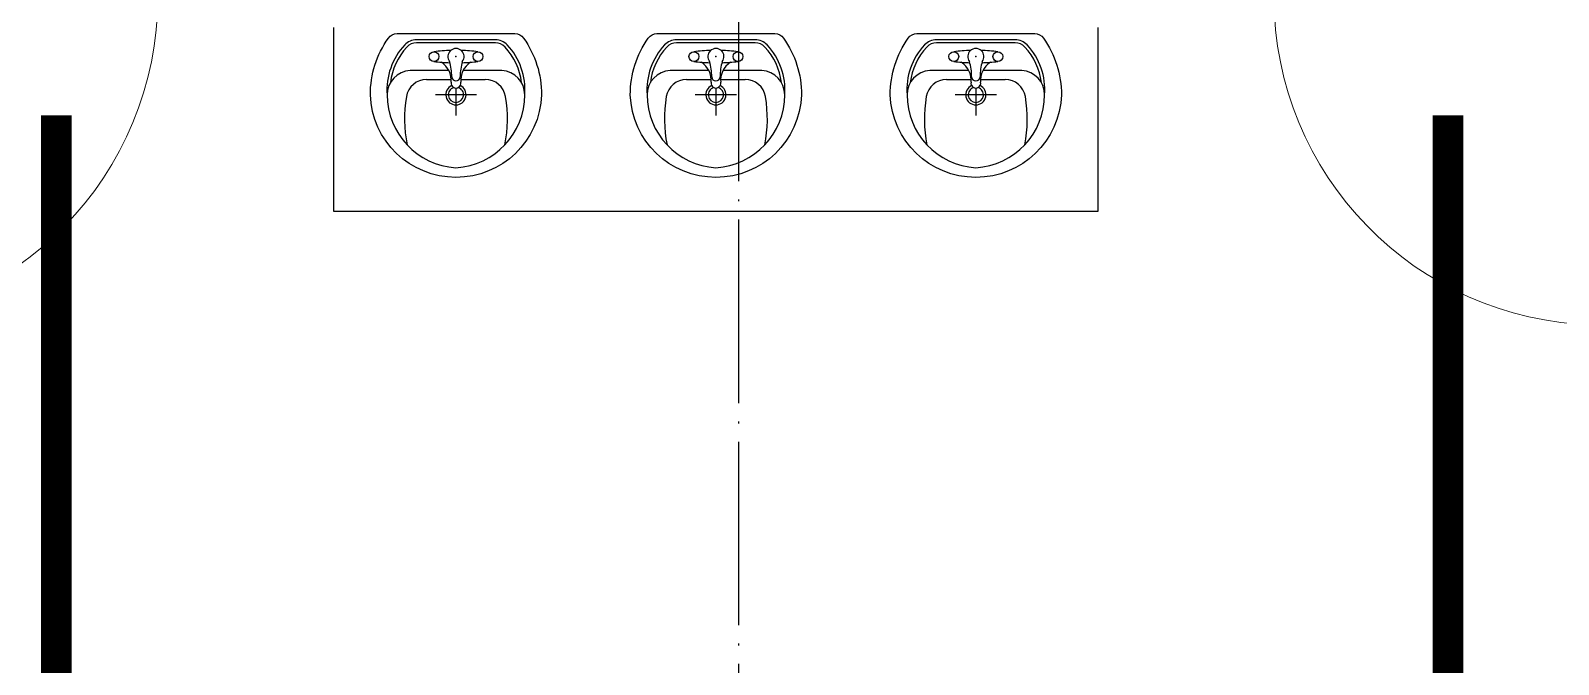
# Model space of a CAD drawing. Header units: millimetres. Extents: x 387826 to 388039216, y 3325062 to 3325368396.
# Drawn here: x 387759400 to 387764396, y 3324902142 to 3324904214 of the extents above; entities that cross this region are included whole.
import ezdxf

# ---------------------------------------------------------------- set-up
doc = ezdxf.new("R2010")
doc.units = ezdxf.units.MM
doc.header["$LTSCALE"] = 1000
doc.header["$MEASUREMENT"] = 0
for name, pattern in [('000-Earth-MSCQ（不打印）$0$DASH', [0.35, 0.25, -0.1]), ('000-Earth-MSCQ（不打印）$0$DOTE', [2.4200000000000004, 2, -0.2, 0.02, -0.2]), ('DOTE', [2.4200000000000004, 2, -0.2, 0.02, -0.2])]:
    doc.linetypes.add(name, pattern=pattern)
for name, color, linetype in [('0 Plan-Building', 8, 'Continuous'), ('0 Plan-Building 轴线', 8, 'Continuous'), ('0 Plan-Green Hatch', 76, 'Continuous'), ('0 Plan-Hatch 1', 8, 'Continuous'), ('0-SITE', 7, 'Continuous'), ('000-Earth-MSCQ（不打印）$0$0 Plan-Building', 8, 'Continuous'), ('000-Earth-MSCQ（不打印）$0$0 Plan-Building Information', 8, 'Continuous'), ('000-Earth-MSCQ（不打印）$0$0 Plan-Building 轴线', 8, 'Continuous')]:
    doc.layers.add(name, color=color, linetype=linetype)
pattern_1 = [(90, (387910883.5935059, 3325096422.695915), (-798.2363799999999, 798.23638), [211.664528, -1384.80812]), (45, (387910883.5935059, 3325096422.695915), (-798.2369240652082, 798.2369240652083), [211.664528, -917.2129199999998]), (135, (387910883.5935059, 3325096422.695915), (-798.2369240652083, -798.2369240652082), [211.664528, -917.2129199999998])]

# ---------------------------------------------------------------- blocks, each defined once
blk = doc.blocks.new('A$C4CC85829')
at = {"layer": '0 Plan-Building'}
for p, q in [((3153.74462677358, -6789.999999997208), (2896.255373226304, -6789.999999997208)), ((4003.744626773871, -6789.999999997208), (3746.255373226595, -6789.999999997208)), ((4853.74462677358, -6789.999999997208), (4596.255373226304, -6789.999999997208)), ((3153.74462677358, -6799.999999997208), (2896.255373226304, -6799.999999997208)), ((4003.744626773871, -6799.999999997208), (3746.255373226595, -6799.999999997208)), ((4853.74462677358, -6799.999999997208), (4596.255373226304, -6799.999999997208)), ((3001.542066835769, -6889.999999997208), (2874.999999999942, -6889.999999997208)), ((3174.999999999942, -6889.999999997208), (3048.457933164114, -6889.999999997208)), ((3851.54206683606, -6889.999999997208), (3725.000000000233, -6889.999999997208)), ((4025.000000000233, -6889.999999997208), (3898.457933164405, -6889.999999997208)), ((4701.542066835769, -6889.999999997208), (4574.999999999942, -6889.999999997208)), ((4874.999999999942, -6889.999999997208), (4748.457933164114, -6889.999999997208)), ((2929.086267232546, -6919.999999997208), (3009.502588051779, -6919.999999997208)), ((3040.497411948105, -6919.999999997208), (3120.913732767338, -6919.999999997208)), ((3779.086267232837, -6919.999999997208), (3859.50258805207, -6919.999999997208)), ((3890.497411948396, -6919.999999997208), (3970.913732767629, -6919.999999997208)), ((4629.086267232546, -6919.999999997208), (4709.502588051779, -6919.999999997208)), ((4740.497411948105, -6919.999999997208), (4820.913732767338, -6919.999999997208)), ((3092.438004415308, -6969.999999997208), (2957.561995584576, -6969.999999997208)), ((3024.999999999942, -6947.986492576814), (3024.999999999942, -7037.438004412566)), ((3942.438004415599, -6969.999999997208), (3807.561995584867, -6969.999999997208)), ((3875.000000000233, -6947.986492576814), (3875.000000000233, -7037.438004412566)), ((4792.438004415308, -6969.999999997208), (4657.561995584576, -6969.999999997208)), ((4724.999999999942, -6947.986492576814), (4724.999999999942, -7037.438004412566))]:
    blk.add_line(p, q, dxfattribs=at)
blk.add_lwpolyline([(2624.999999999942, -6749.999999997206), (2624.999999999942, -7349.999999997206), (5124.999999999942, -7349.999999997206), (5124.999999999942, -6749.999999997206)], dxfattribs=at)
for points in [[(2803.993304251635, -6784.636085160786, -0.2432743610756852), (2832.294450003537, -6769.999999997208), (3217.705549996346, -6769.999999997204, -0.2432743610761713), (3246.006695748278, -6784.636085160839, -0.1552909175835535), (3304.999999999942, -6969.999999991276, -0.4036037288042088), (3024.999999999942, -7239.999999997204, -0.4036037287983429), (2744.999999999942, -6969.999999997208, -0.1552909175887682), (2803.993304251955, -6784.636085160348)], [(3653.993304251926, -6784.636085160786, -0.2432743610756852), (3682.294450003828, -6769.999999997208), (4067.705549996637, -6769.999999997204, -0.2432743610761713), (4096.006695748569, -6784.636085160839, -0.1552909175835535), (4155.000000000233, -6969.999999991276, -0.4036037288042088), (3875.000000000233, -7239.999999997204, -0.4036037287983429), (3595.000000000233, -6969.999999997208, -0.1552909175887682), (3653.993304252246, -6784.636085160348)], [(4503.993304251635, -6784.636085160786, -0.2432743610756852), (4532.294450003537, -6769.999999997208), (4917.705549996346, -6769.999999997204, -0.2432743610761713), (4946.006695748278, -6784.636085160839, -0.1552909175835535), (5004.999999999942, -6969.999999991276, -0.4036037288042088), (4724.999999999942, -7239.999999997204, -0.4036037287983429), (4444.999999999942, -6969.999999997208, -0.1552909175887682), (4503.993304251955, -6784.636085160348)]]:
    blk.add_lwpolyline(points, format="xyb", dxfattribs=at)
for centre in [(2952.994390538224, -6844.999999997208), (3097.005609461659, -6844.999999997208), (3802.994390538515, -6844.999999997208), (3947.00560946195, -6844.999999997208), (4652.994390538224, -6844.999999997208), (4797.005609461659, -6844.999999997208)]:
    blk.add_circle(centre, 15.98907286944177, dxfattribs=at)
at = {"layer": '0 Plan-Building', "lineweight": 13, "extrusion": (0, 0, -1)}
blk.add_arc((-977.4999999997963, -6649.999999999884), 1072.5, 180, 268.5307164178342, dxfattribs=at)
at = {"layer": '0 Plan-Building', "lineweight": 13}
blk.add_arc((6772.499999999738, -6649.999999999884), 1072.5, 180, 268.5307164178342, dxfattribs=at)
at = {"layer": '0 Plan-Building'}
for centre, radius, start, end in [((2896.255373226304, -6843.39581595309), 53.39581595588243, 90, 136.9197104307471), ((3153.74462677358, -6843.39581595309), 53.39581595588345, 43.08028956925289, 90), ((3746.255373226595, -6843.39581595309), 53.39581595588243, 90, 136.9197104307471), ((4003.744626773871, -6843.39581595309), 53.39581595588345, 43.08028956925289, 90), ((4596.255373226304, -6843.39581595309), 53.39581595588243, 90, 136.9197104307471), ((4853.74462677358, -6843.39581595309), 53.39581595588345, 43.08028956925289, 90), ((3014.073927252204, -6953.572469685658), 214.7033071038983, 136.9197104307471, 184.3881435756589), ((3014.073927252233, -6953.572469685658), 204.7033071039025, 136.9197104307471, 173.3629129230927), ((2896.255373226304, -6843.395815953083), 43.39581595587515, 90, 136.9197104307471), ((3024.999999999942, -7421.483485294915), 596.8320869181546, 91.64586797264826, 96.92940640251692), ((3024.999999999942, -6844.999999997208), 26.41889610615003, 321.8833318180584, 218.1166681819417), ((3024.999999999942, -7421.483485294915), 596.8320869181546, 83.0705935974831, 88.35413202735174), ((3153.74462677358, -6843.39581595309), 43.39581595588764, 43.08028956925289, 90), ((3035.92607274765, -6953.572469685658), 204.7033071039011, 6.637087076907287, 43.08028956925289), ((3035.92607274765, -6953.572469685658), 214.7033071038964, 355.6118564243411, 43.08028956925289), ((3864.073927252495, -6953.572469685658), 214.7033071038983, 136.9197104307471, 184.3881435756589), ((3864.073927252524, -6953.572469685658), 204.7033071039025, 136.9197104307471, 173.3629129230927), ((3746.255373226595, -6843.395815953083), 43.39581595587515, 90, 136.9197104307471), ((3875.000000000233, -7421.483485294915), 596.8320869181546, 91.64586797264826, 96.92940640251692), ((3875.000000000233, -6844.999999997208), 26.41889610615003, 321.8833318180584, 218.1166681819417), ((3875.000000000233, -7421.483485294915), 596.8320869181546, 83.0705935974831, 88.35413202735174), ((4003.744626773871, -6843.39581595309), 43.39581595588764, 43.08028956925289, 90), ((3885.926072747941, -6953.572469685658), 204.7033071039011, 6.637087076907287, 43.08028956925289), ((3885.926072747941, -6953.572469685658), 214.7033071038964, 355.6118564243411, 43.08028956925289), ((4714.073927252204, -6953.572469685658), 214.7033071038983, 136.9197104307471, 184.3881435756589), ((4714.073927252233, -6953.572469685658), 204.7033071039025, 136.9197104307471, 173.3629129230927), ((4596.255373226304, -6843.395815953083), 43.39581595587515, 90, 136.9197104307471), ((4724.999999999942, -7421.483485294915), 596.8320869181546, 91.64586797264826, 96.92940640251692), ((4724.999999999942, -6844.999999997208), 26.41889610615003, 321.8833318180584, 218.1166681819417), ((4724.999999999942, -7421.483485294915), 596.8320869181546, 83.0705935974831, 88.35413202735174), ((4853.74462677358, -6843.39581595309), 43.39581595588764, 43.08028956925289, 90), ((4735.92607274765, -6953.572469685658), 204.7033071039011, 6.637087076907287, 43.08028956925289), ((4735.92607274765, -6953.572469685658), 214.7033071038964, 355.6118564243411, 43.08028956925289), ((2880.166666666599, -6969.999999997208), 80.16666666666652, 93.69522053277083, 180), ((3024.999999999942, -6268.5165146995), 596.8320869181559, 263.0705935974831, 268.1041559353101), ((2938.764079630404, -6922.714348265954), 70.79056618086024, 354.7373906984859, 56.83674148762995), ((2833.957904953859, -6910.9987098523), 177.3601627529497, 0, 16.27043824673077), ((3216.042095046025, -6910.998709852271), 177.3601627529422, 163.7295617534693, 180), ((3111.23592036948, -6922.714348265947), 70.79056618085994, 123.163258512427, 185.2626093015141), ((3024.999999999942, -6268.5165146995), 596.8320869181559, 271.8958440646899, 276.9294064025169), ((3169.833333333285, -6969.999999997208), 80.16666666666424, 0, 86.30477946722915), ((3730.16666666689, -6969.999999997208), 80.16666666666652, 93.69522053277083, 180), ((3875.000000000233, -6268.5165146995), 596.8320869181559, 263.0705935974831, 268.1041559353101), ((3788.764079630695, -6922.714348265954), 70.79056618086024, 354.7373906984859, 56.83674148762995), ((3683.95790495415, -6910.9987098523), 177.3601627529497, 0, 16.27043824673077), ((4066.042095046316, -6910.998709852271), 177.3601627529422, 163.7295617534693, 180), ((3961.235920369771, -6922.714348265947), 70.79056618085994, 123.163258512427, 185.2626093015141), ((3875.000000000233, -6268.5165146995), 596.8320869181559, 271.8958440646899, 276.9294064025169), ((4019.833333333576, -6969.999999997208), 80.16666666666424, 0, 86.30477946722915), ((4580.166666666599, -6969.999999997208), 80.16666666666652, 93.69522053277083, 180), ((4724.999999999942, -6268.5165146995), 596.8320869181559, 263.0705935974831, 268.1041559353101), ((4638.764079630404, -6922.714348265954), 70.79056618086024, 354.7373906984859, 56.83674148762995), ((4533.957904953859, -6910.9987098523), 177.3601627529497, 0, 16.27043824673077), ((4916.042095046025, -6910.998709852271), 177.3601627529422, 163.7295617534693, 180), ((4811.23592036948, -6922.714348265947), 70.79056618085994, 123.163258512427, 185.2626093015141), ((4724.999999999942, -6268.5165146995), 596.8320869181559, 271.8958440646899, 276.9294064025169), ((4869.833333333285, -6969.999999997208), 80.16666666666424, 0, 86.30477946722915), ((2929.086267232546, -6987.183730945819), 67.1837309486041, 90, 170.4661374687519), ((3024.999999999942, -6969.999999997208), 33, 114.7626600445797, 65.23733995542032), ((3024.999999999942, -6931.997419707373), 15.98907286943992, 169.9503894583821, 10.04961054161788), ((3024.999999999942, -6910.998709852292), 13.68193229314056, 180, 0), ((3120.913732767338, -6987.183730945819), 67.1837309486109, 9.533862531248085, 90), ((3779.086267232837, -6987.183730945819), 67.1837309486041, 90, 170.4661374687519), ((3875.000000000233, -6969.999999997208), 33, 114.7626600445797, 65.23733995542032), ((3875.000000000233, -6931.997419707373), 15.98907286943992, 169.9503894583821, 10.04961054161788), ((3875.000000000233, -6910.998709852292), 13.68193229314056, 180, 0), ((3970.913732767629, -6987.183730945819), 67.1837309486109, 9.533862531248085, 90), ((4629.086267232546, -6987.183730945819), 67.1837309486041, 90, 170.4661374687519), ((4724.999999999942, -6969.999999997208), 33, 114.7626600445797, 65.23733995542032), ((4724.999999999942, -6931.997419707373), 15.98907286943992, 169.9503894583821, 10.04961054161788), ((4724.999999999942, -6910.998709852292), 13.68193229314056, 180, 0), ((4820.913732767338, -6987.183730945819), 67.1837309486109, 9.533862531248085, 90), ((3038.812434476247, -6969.999999997208), 238.8124344762982, 180, 266.6842760896645), ((3295.330194170674, -7048.694483575769), 438.5571100540121, 170.4661374687519, 191.2043136164637), ((3024.999999999942, -6969.999999997208), 25, 107.3630644043814, 72.6369355956186), ((3011.187565523636, -6969.999999997208), 238.8124344762998, 273.3157239103355, 0), ((2754.66980582921, -7048.694483575769), 438.5571100540126, 348.7956863835363, 9.533862531248085), ((3888.812434476538, -6969.999999997208), 238.8124344762982, 180, 266.6842760896645), ((4145.330194170965, -7048.694483575769), 438.5571100540121, 170.4661374687519, 191.2043136164637), ((3875.000000000233, -6969.999999997208), 25, 107.3630644043814, 72.6369355956186), ((3861.187565523927, -6969.999999997208), 238.8124344762998, 273.3157239103355, 0), ((3604.669805829501, -7048.694483575769), 438.5571100540126, 348.7956863835363, 9.533862531248085), ((4738.812434476247, -6969.999999997208), 238.8124344762982, 180, 266.6842760896645), ((4995.330194170674, -7048.694483575769), 438.5571100540121, 170.4661374687519, 191.2043136164637), ((4724.999999999942, -6969.999999997208), 25, 107.3630644043814, 72.6369355956186), ((4711.187565523636, -6969.999999997208), 238.8124344762998, 273.3157239103355, 0), ((4454.66980582921, -7048.694483575769), 438.5571100540126, 348.7956863835363, 9.533862531248085)]:
    blk.add_arc(centre, radius, start, end, dxfattribs=at)
for p in [(3024.999999999942, -6844.999999997208), (3875.000000000233, -6844.999999997208), (4724.999999999942, -6844.999999997208), (3024.999999999942, -6969.999999997208), (3875.000000000233, -6969.999999997208), (4724.999999999942, -6969.999999997208)]:
    blk.add_point(p, dxfattribs=at)
at = {"layer": '0 Plan-Building 轴线', "linetype": 'DOTE', "ltscale": 0.3}
blk.add_line((3949.999999999942, -14511.96487577906), (3949.999999999942, 1042.741870977974), dxfattribs=at)
blk = doc.blocks.new('000-Earth-MSCQ（不打印）$0$A$C4CC85829')
at = {"layer": '000-Earth-MSCQ（不打印）$0$0 Plan-Building'}
for p, q in [((3153.74462677358, -6789.999999997208), (2896.255373226304, -6789.999999997208)), ((4003.744626773871, -6789.999999997208), (3746.255373226595, -6789.999999997208)), ((4853.74462677358, -6789.999999997208), (4596.255373226304, -6789.999999997208)), ((3153.74462677358, -6799.999999997208), (2896.255373226304, -6799.999999997208)), ((4003.744626773871, -6799.999999997208), (3746.255373226595, -6799.999999997208)), ((4853.74462677358, -6799.999999997208), (4596.255373226304, -6799.999999997208)), ((3001.542066835769, -6889.999999997208), (2874.999999999942, -6889.999999997208)), ((3174.999999999942, -6889.999999997208), (3048.457933164114, -6889.999999997208)), ((3851.54206683606, -6889.999999997208), (3725.000000000233, -6889.999999997208)), ((4025.000000000233, -6889.999999997208), (3898.457933164405, -6889.999999997208)), ((4701.542066835769, -6889.999999997208), (4574.999999999942, -6889.999999997208)), ((4874.999999999942, -6889.999999997208), (4748.457933164114, -6889.999999997208)), ((2929.086267232546, -6919.999999997208), (3009.502588051779, -6919.999999997208)), ((3040.497411948105, -6919.999999997208), (3120.913732767338, -6919.999999997208)), ((3779.086267232837, -6919.999999997208), (3859.50258805207, -6919.999999997208)), ((3890.497411948396, -6919.999999997208), (3970.913732767629, -6919.999999997208)), ((4629.086267232546, -6919.999999997208), (4709.502588051779, -6919.999999997208)), ((4740.497411948105, -6919.999999997208), (4820.913732767338, -6919.999999997208)), ((3092.438004415308, -6969.999999997208), (2957.561995584576, -6969.999999997208)), ((3024.999999999942, -6947.986492576814), (3024.999999999942, -7037.438004412566)), ((3942.438004415599, -6969.999999997208), (3807.561995584867, -6969.999999997208)), ((3875.000000000233, -6947.986492576814), (3875.000000000233, -7037.438004412566)), ((4792.438004415308, -6969.999999997208), (4657.561995584576, -6969.999999997208)), ((4724.999999999942, -6947.986492576814), (4724.999999999942, -7037.438004412566))]:
    blk.add_line(p, q, dxfattribs=at)
blk.add_lwpolyline([(2624.999999999942, -6749.999999997206), (2624.999999999942, -7349.999999997206), (5124.999999999942, -7349.999999997206), (5124.999999999942, -6749.999999997206)], dxfattribs=at)
for points in [[(2803.993304251635, -6784.636085160786, -0.2432743610756852), (2832.294450003537, -6769.999999997208), (3217.705549996346, -6769.999999997204, -0.2432743610761713), (3246.006695748278, -6784.636085160839, -0.1552909175835535), (3304.999999999942, -6969.999999991276, -0.4036037288042088), (3024.999999999942, -7239.999999997204, -0.4036037287983429), (2744.999999999942, -6969.999999997208, -0.1552909175887682), (2803.993304251955, -6784.636085160348)], [(3653.993304251926, -6784.636085160786, -0.2432743610756852), (3682.294450003828, -6769.999999997208), (4067.705549996637, -6769.999999997204, -0.2432743610761713), (4096.006695748569, -6784.636085160839, -0.1552909175835535), (4155.000000000233, -6969.999999991276, -0.4036037288042088), (3875.000000000233, -7239.999999997204, -0.4036037287983429), (3595.000000000233, -6969.999999997208, -0.1552909175887682), (3653.993304252246, -6784.636085160348)], [(4503.993304251635, -6784.636085160786, -0.2432743610756852), (4532.294450003537, -6769.999999997208), (4917.705549996346, -6769.999999997204, -0.2432743610761713), (4946.006695748278, -6784.636085160839, -0.1552909175835535), (5004.999999999942, -6969.999999991276, -0.4036037288042088), (4724.999999999942, -7239.999999997204, -0.4036037287983429), (4444.999999999942, -6969.999999997208, -0.1552909175887682), (4503.993304251955, -6784.636085160348)]]:
    blk.add_lwpolyline(points, format="xyb", dxfattribs=at)
for centre in [(2952.994390538224, -6844.999999997208), (3097.005609461659, -6844.999999997208), (3802.994390538515, -6844.999999997208), (3947.00560946195, -6844.999999997208), (4652.994390538224, -6844.999999997208), (4797.005609461659, -6844.999999997208)]:
    blk.add_circle(centre, 15.98907286944177, dxfattribs=at)
at = {"layer": '000-Earth-MSCQ（不打印）$0$0 Plan-Building', "lineweight": 13, "extrusion": (0, 0, -1)}
blk.add_arc((-977.4999999997963, -6649.999999999884), 1072.5, 180, 268.5307164178342, dxfattribs=at)
at = {"layer": '000-Earth-MSCQ（不打印）$0$0 Plan-Building', "lineweight": 13}
blk.add_arc((6772.499999999738, -6649.999999999884), 1072.5, 180, 268.5307164178342, dxfattribs=at)
at = {"layer": '000-Earth-MSCQ（不打印）$0$0 Plan-Building'}
for centre, radius, start, end in [((2896.255373226304, -6843.39581595309), 53.39581595588243, 90, 136.9197104307471), ((3153.74462677358, -6843.39581595309), 53.39581595588345, 43.08028956925289, 90), ((3746.255373226595, -6843.39581595309), 53.39581595588243, 90, 136.9197104307471), ((4003.744626773871, -6843.39581595309), 53.39581595588345, 43.08028956925289, 90), ((4596.255373226304, -6843.39581595309), 53.39581595588243, 90, 136.9197104307471), ((4853.74462677358, -6843.39581595309), 53.39581595588345, 43.08028956925289, 90), ((3014.073927252204, -6953.572469685658), 214.7033071038983, 136.9197104307471, 184.3881435756589), ((3014.073927252233, -6953.572469685658), 204.7033071039025, 136.9197104307471, 173.3629129230927), ((2896.255373226304, -6843.395815953083), 43.39581595587515, 90, 136.9197104307471), ((3024.999999999942, -7421.483485294915), 596.8320869181546, 91.64586797264826, 96.92940640251692), ((3024.999999999942, -6844.999999997208), 26.41889610615003, 321.8833318180584, 218.1166681819417), ((3024.999999999942, -7421.483485294915), 596.8320869181546, 83.0705935974831, 88.35413202735174), ((3153.74462677358, -6843.39581595309), 43.39581595588764, 43.08028956925289, 90), ((3035.92607274765, -6953.572469685658), 204.7033071039011, 6.637087076907287, 43.08028956925289), ((3035.92607274765, -6953.572469685658), 214.7033071038964, 355.6118564243411, 43.08028956925289), ((3864.073927252495, -6953.572469685658), 214.7033071038983, 136.9197104307471, 184.3881435756589), ((3864.073927252524, -6953.572469685658), 204.7033071039025, 136.9197104307471, 173.3629129230927), ((3746.255373226595, -6843.395815953083), 43.39581595587515, 90, 136.9197104307471), ((3875.000000000233, -7421.483485294915), 596.8320869181546, 91.64586797264826, 96.92940640251692), ((3875.000000000233, -6844.999999997208), 26.41889610615003, 321.8833318180584, 218.1166681819417), ((3875.000000000233, -7421.483485294915), 596.8320869181546, 83.0705935974831, 88.35413202735174), ((4003.744626773871, -6843.39581595309), 43.39581595588764, 43.08028956925289, 90), ((3885.926072747941, -6953.572469685658), 204.7033071039011, 6.637087076907287, 43.08028956925289), ((3885.926072747941, -6953.572469685658), 214.7033071038964, 355.6118564243411, 43.08028956925289), ((4714.073927252204, -6953.572469685658), 214.7033071038983, 136.9197104307471, 184.3881435756589), ((4714.073927252233, -6953.572469685658), 204.7033071039025, 136.9197104307471, 173.3629129230927), ((4596.255373226304, -6843.395815953083), 43.39581595587515, 90, 136.9197104307471), ((4724.999999999942, -7421.483485294915), 596.8320869181546, 91.64586797264826, 96.92940640251692), ((4724.999999999942, -6844.999999997208), 26.41889610615003, 321.8833318180584, 218.1166681819417), ((4724.999999999942, -7421.483485294915), 596.8320869181546, 83.0705935974831, 88.35413202735174), ((4853.74462677358, -6843.39581595309), 43.39581595588764, 43.08028956925289, 90), ((4735.92607274765, -6953.572469685658), 204.7033071039011, 6.637087076907287, 43.08028956925289), ((4735.92607274765, -6953.572469685658), 214.7033071038964, 355.6118564243411, 43.08028956925289), ((2880.166666666599, -6969.999999997208), 80.16666666666652, 93.69522053277083, 180), ((3024.999999999942, -6268.5165146995), 596.8320869181559, 263.0705935974831, 268.1041559353101), ((2938.764079630404, -6922.714348265954), 70.79056618086024, 354.7373906984859, 56.83674148762995), ((2833.957904953859, -6910.9987098523), 177.3601627529497, 0, 16.27043824673077), ((3216.042095046025, -6910.998709852271), 177.3601627529422, 163.7295617534693, 180), ((3111.23592036948, -6922.714348265947), 70.79056618085994, 123.163258512427, 185.2626093015141), ((3024.999999999942, -6268.5165146995), 596.8320869181559, 271.8958440646899, 276.9294064025169), ((3169.833333333285, -6969.999999997208), 80.16666666666424, 0, 86.30477946722915), ((3730.16666666689, -6969.999999997208), 80.16666666666652, 93.69522053277083, 180), ((3875.000000000233, -6268.5165146995), 596.8320869181559, 263.0705935974831, 268.1041559353101), ((3788.764079630695, -6922.714348265954), 70.79056618086024, 354.7373906984859, 56.83674148762995), ((3683.95790495415, -6910.9987098523), 177.3601627529497, 0, 16.27043824673077), ((4066.042095046316, -6910.998709852271), 177.3601627529422, 163.7295617534693, 180), ((3961.235920369771, -6922.714348265947), 70.79056618085994, 123.163258512427, 185.2626093015141), ((3875.000000000233, -6268.5165146995), 596.8320869181559, 271.8958440646899, 276.9294064025169), ((4019.833333333576, -6969.999999997208), 80.16666666666424, 0, 86.30477946722915), ((4580.166666666599, -6969.999999997208), 80.16666666666652, 93.69522053277083, 180), ((4724.999999999942, -6268.5165146995), 596.8320869181559, 263.0705935974831, 268.1041559353101), ((4638.764079630404, -6922.714348265954), 70.79056618086024, 354.7373906984859, 56.83674148762995), ((4533.957904953859, -6910.9987098523), 177.3601627529497, 0, 16.27043824673077), ((4916.042095046025, -6910.998709852271), 177.3601627529422, 163.7295617534693, 180), ((4811.23592036948, -6922.714348265947), 70.79056618085994, 123.163258512427, 185.2626093015141), ((4724.999999999942, -6268.5165146995), 596.8320869181559, 271.8958440646899, 276.9294064025169), ((4869.833333333285, -6969.999999997208), 80.16666666666424, 0, 86.30477946722915), ((2929.086267232546, -6987.183730945819), 67.1837309486041, 90, 170.4661374687519), ((3024.999999999942, -6969.999999997208), 33, 114.7626600445797, 65.23733995542032), ((3024.999999999942, -6931.997419707373), 15.98907286943992, 169.9503894583821, 10.04961054161788), ((3024.999999999942, -6910.998709852292), 13.68193229314056, 180, 0), ((3120.913732767338, -6987.183730945819), 67.1837309486109, 9.533862531248085, 90), ((3779.086267232837, -6987.183730945819), 67.1837309486041, 90, 170.4661374687519), ((3875.000000000233, -6969.999999997208), 33, 114.7626600445797, 65.23733995542032), ((3875.000000000233, -6931.997419707373), 15.98907286943992, 169.9503894583821, 10.04961054161788), ((3875.000000000233, -6910.998709852292), 13.68193229314056, 180, 0), ((3970.913732767629, -6987.183730945819), 67.1837309486109, 9.533862531248085, 90), ((4629.086267232546, -6987.183730945819), 67.1837309486041, 90, 170.4661374687519), ((4724.999999999942, -6969.999999997208), 33, 114.7626600445797, 65.23733995542032), ((4724.999999999942, -6931.997419707373), 15.98907286943992, 169.9503894583821, 10.04961054161788), ((4724.999999999942, -6910.998709852292), 13.68193229314056, 180, 0), ((4820.913732767338, -6987.183730945819), 67.1837309486109, 9.533862531248085, 90), ((3038.812434476247, -6969.999999997208), 238.8124344762982, 180, 266.6842760896645), ((3295.330194170674, -7048.694483575769), 438.5571100540121, 170.4661374687519, 191.2043136164637), ((3024.999999999942, -6969.999999997208), 25, 107.3630644043814, 72.6369355956186), ((3011.187565523636, -6969.999999997208), 238.8124344762998, 273.3157239103355, 0), ((2754.66980582921, -7048.694483575769), 438.5571100540126, 348.7956863835363, 9.533862531248085), ((3888.812434476538, -6969.999999997208), 238.8124344762982, 180, 266.6842760896645), ((4145.330194170965, -7048.694483575769), 438.5571100540121, 170.4661374687519, 191.2043136164637), ((3875.000000000233, -6969.999999997208), 25, 107.3630644043814, 72.6369355956186), ((3861.187565523927, -6969.999999997208), 238.8124344762998, 273.3157239103355, 0), ((3604.669805829501, -7048.694483575769), 438.5571100540126, 348.7956863835363, 9.533862531248085), ((4738.812434476247, -6969.999999997208), 238.8124344762982, 180, 266.6842760896645), ((4995.330194170674, -7048.694483575769), 438.5571100540121, 170.4661374687519, 191.2043136164637), ((4724.999999999942, -6969.999999997208), 25, 107.3630644043814, 72.6369355956186), ((4711.187565523636, -6969.999999997208), 238.8124344762998, 273.3157239103355, 0), ((4454.66980582921, -7048.694483575769), 438.5571100540126, 348.7956863835363, 9.533862531248085)]:
    blk.add_arc(centre, radius, start, end, dxfattribs=at)
for p in [(3024.999999999942, -6844.999999997208), (3875.000000000233, -6844.999999997208), (4724.999999999942, -6844.999999997208), (3024.999999999942, -6969.999999997208), (3875.000000000233, -6969.999999997208), (4724.999999999942, -6969.999999997208)]:
    blk.add_point(p, dxfattribs=at)
at = {"layer": '000-Earth-MSCQ（不打印）$0$0 Plan-Building 轴线', "linetype": '000-Earth-MSCQ（不打印）$0$DOTE', "ltscale": 0.3}
blk.add_line((3949.999999999942, -14511.96487577906), (3949.999999999942, 1042.741870977974), dxfattribs=at)
blk = doc.blocks.new('000-Earth-MSCQ（不打印）')
at = {"layer": '000-Earth-MSCQ（不打印）$0$0 Plan-Building Information', "linetype": '000-Earth-MSCQ（不打印）$0$DASH', "const_width": 100}
blk.add_lwpolyline([(387759483.8888043, 3324903886.715221), (387764035.1128965, 3324903886.71522), (387764035.1128963, 3324901769.850947), (387759483.8888041, 3324901769.850948)], close=True, dxfattribs=at)
at = {"layer": '000-Earth-MSCQ（不打印）$0$0 Plan-Building', "ltscale": 10}
blk.add_blockref('000-Earth-MSCQ（不打印）$0$A$C4CC85829', (387757765.961998, 3324910973.607093), dxfattribs=at)

msp = doc.modelspace()

# ---------------------------------------------------------------- hatches: boundary and pattern name
at = {"layer": '0 Plan-Green Hatch', "ltscale": 10}
h = msp.add_hatch(dxfattribs=at)
h.set_pattern_fill('GRASS', color=256, scale=400, double=1)
h.set_pattern_definition(pattern_1)
edge = h.paths.add_edge_path()
edge.add_line((387622439.0599667, 3324854050.936299), (387623173.6833379, 3324853939.656582))
edge.add_line((387623173.6833379, 3324853939.656582), (387635096.1587876, 3324877614.537973))
edge.add_line((387635096.1587876, 3324877614.537973), (387637326.4545873, 3324880090.89868))
edge.add_line((387637326.4545873, 3324880090.89868), (387648092.625536, 3324901769.250156))
edge.add_line((387648092.625536, 3324901769.250156), (387653675.5063087, 3324913098.933503))
edge.add_line((387653675.5063087, 3324913098.933503), (387659029.9602896, 3324926312.71594))
edge.add_line((387659029.9602896, 3324926312.71594), (387666293.4541628, 3324933025.957657))
edge.add_line((387666293.4541628, 3324933025.957657), (387674562.7421811, 3324955273.126987))
edge.add_line((387674562.7421811, 3324955273.126987), (387674698.8546848, 3324955833.61237))
edge.add_line((387674698.8546848, 3324955833.61237), (387679274.3591145, 3324966056.084505))
edge.add_line((387679274.3591145, 3324966056.084505), (387692670.727551, 3324988471.826824))
edge.add_line((387692670.727551, 3324988471.826824), (387687672.3361686, 3324991569.787791))
edge.add_line((387687672.3361686, 3324991569.787791), (387699107.2769016, 3325013209.461398))
edge.add_line((387699107.2769016, 3325013209.461398), (387703730.9022322, 3325018962.653418))
edge.add_line((387703730.9022322, 3325018962.653418), (387707660.8433574, 3325021085.874216))
edge.add_line((387707660.8433574, 3325021085.874216), (387708978.7375107, 3325021533.479846))
edge.add_line((387708978.7375107, 3325021533.479846), (387713125.3676936, 3325024321.017564))
edge.add_line((387713125.3676936, 3325024321.017564), (387719878.4443215, 3325030249.513507))
edge.add_line((387719878.4443215, 3325030249.513507), (387727149.4825557, 3325038560.592924))
edge.add_line((387727149.4825557, 3325038560.592924), (387731947.0142126, 3325045521.987648))
edge.add_line((387731947.0142126, 3325045521.987648), (387732792.6573083, 3325048405.001884))
edge.add_line((387732792.6573083, 3325048405.001884), (387736658.1743807, 3325052379.78923))
edge.add_line((387736658.1743807, 3325052379.78923), (387738724.4244739, 3325053061.984234))
edge.add_line((387738724.4244739, 3325053061.984234), (387755596.1018205, 3325073700.059758))
edge.add_line((387755596.1018205, 3325073700.059758), (387757359.0947688, 3325075809.7136))
edge.add_line((387757359.0947688, 3325075809.7136), (387765030.6402072, 3325091176.180011))
edge.add_line((387765030.6402072, 3325091176.180011), (387763567.2492012, 3325091306.558766))
edge.add_line((387763567.2492012, 3325091306.558766), (387764643.4762778, 3325092870.663066))
edge.add_line((387764643.4762778, 3325092870.663066), (387763677.4327329, 3325093513.918848))
edge.add_line((387763677.4327329, 3325093513.918848), (387760351.9995351, 3325088519.772871))
edge.add_line((387760351.9995351, 3325088519.772871), (387757854.926546, 3325090182.48947))
edge.add_line((387757854.926546, 3325090182.48947), (387746044.347819, 3325072445.325399))
edge.add_arc((387645329.0706022, 3325139508.228231), 121000.0000046023, 309.74241311210085, 326.34169422267865, ccw=False)
edge.add_arc((387645329.2748908, 3325139507.932482), 120999.6419855282, 304.961169591263, 309.74242826514626, ccw=False)
edge.add_arc((387763683.9662794, 3324966246.727285), 88844.09917226598, 123.4868483728974, 149.7895362449835)
edge.add_arc((387680669.4993267, 3325002504.157055), 10499.99999996763, -109.5936893519368, 53.55920835511489, ccw=False)
edge.add_line((387677148.3473426, 3324992612.165916), (387673651.3536385, 3324985981.462848))
edge.add_line((387673651.3536385, 3324985981.462848), (387646879.8653454, 3324935219.63581))
edge.add_arc((387620344.1212687, 3324949214.430786), 30000.00000171048, 286.5819363186826, 332.19309994883685, ccw=False)
edge.add_arc((387637327.6832241, 3324892178.531931), 29510.79847056292, 106.5819363209107, 159.4825744767803)
edge.add_line((387609688.883474, 3324902521.837725), (387600522.3601472, 3324902521.837726))
edge.add_arc((387629038.2827542, 3324896341.687208), 29177.93862749183, 167.771613600219, 206.6177727609841)
edge.add_line((387602952.7591405, 3324883268.907842), (387599368.7798252, 3324882693.003032))
edge.add_arc((387581780.5333471, 3324878865.002812), 17999.99999596056, -22.8216057335012, 12.27867238597372, ccw=False)
edge.add_line((387598371.4385754, 3324871883.465477), (387617732.5046101, 3324862101.924585))
edge.add_line((387617732.5046101, 3324862101.924585), (387620049.8063839, 3324854469.025551))
edge.add_line((387620049.8063839, 3324854469.025551), (387622439.0599667, 3324854050.936299))
h = msp.add_hatch(dxfattribs=at)
h.set_pattern_fill('GRASS', color=256, scale=400, double=1)
h.set_pattern_definition(pattern_1)
edge = h.paths.add_edge_path()
edge.add_line((387682531.9229493, 3324819792.743382), (387689452.9832063, 3324822547.713953))
edge.add_line((387689452.9832063, 3324822547.713953), (387695138.1985209, 3324824969.769745))
edge.add_line((387695138.1985209, 3324824969.769745), (387698698.7044291, 3324826561.574389))
edge.add_line((387698698.7044291, 3324826561.574389), (387705276.2498888, 3324829658.304244))
edge.add_line((387705276.2498888, 3324829658.304244), (387710882.8390135, 3324832462.406137))
edge.add_line((387710882.8390135, 3324832462.406137), (387714650.3126289, 3324834434.449856))
edge.add_line((387714650.3126289, 3324834434.449856), (387719679.7795439, 3324837180.355547))
edge.add_line((387719679.7795439, 3324837180.355547), (387725719.4311197, 3324840654.537024))
edge.add_line((387725719.4311197, 3324840654.537024), (387730551.9630077, 3324843578.580258))
edge.add_line((387730551.9630077, 3324843578.580258), (387737454.4123996, 3324847987.43173))
edge.add_line((387737454.4123996, 3324847987.43173), (387740396.5964426, 3324849953.112617))
edge.add_line((387740396.5964426, 3324849953.112617), (387747023.2478004, 3324854578.476107))
edge.add_line((387747023.2478004, 3324854578.476107), (387758546.2336847, 3324863318.794779))
edge.add_line((387758546.2336847, 3324863318.794779), (387758546.2336847, 3324871791.598949))
edge.add_line((387758546.2336847, 3324871791.598949), (387766608.4358584, 3324878765.292309))
edge.add_line((387766608.4358584, 3324878765.292309), (387766053.2408546, 3324879407.146508))
edge.add_line((387766053.2408546, 3324879407.146508), (387771997.8986003, 3324884549.193228))
edge.add_line((387771997.8986003, 3324884549.193228), (387772553.0936036, 3324883907.339029))
edge.add_line((387772553.0936036, 3324883907.339029), (387772946.2336847, 3324884247.399761))
edge.add_line((387772946.2336847, 3324884247.399761), (387772946.2336847, 3324892223.607093))
edge.add_line((387772946.2336847, 3324892223.607093), (387756515.9619979, 3324892223.607093))
edge.add_line((387756515.9619979, 3324892223.607093), (387756515.961998, 3324901223.607093))
edge.add_line((387756515.961998, 3324901223.607093), (387758216.5309084, 3324901223.607091))
edge.add_line((387758216.5309084, 3324901223.607091), (387758215.961998, 3324904223.607093))
edge.add_line((387758215.961998, 3324904223.607093), (387757665.9678574, 3324904223.607093))
edge.add_line((387757665.9678574, 3324904223.607093), (387757665.9678574, 3324911073.607093))
edge.add_line((387757665.9678574, 3324911073.607093), (387766915.961998, 3324911073.607093))
edge.add_line((387766915.961998, 3324911073.607093), (387766915.961998, 3324904223.607093))
edge.add_line((387766915.961998, 3324904223.607093), (387765065.9619981, 3324904223.607093))
edge.add_line((387765065.9619981, 3324904223.607093), (387765065.9619981, 3324901223.607093))
edge.add_line((387765065.9619981, 3324901223.607093), (387768065.961998, 3324901223.607093))
edge.add_line((387768065.961998, 3324901223.607093), (387768065.961998, 3324895523.607093))
edge.add_line((387768065.961998, 3324895523.607093), (387772946.2336847, 3324895523.607092))
edge.add_line((387772946.2336847, 3324895523.607092), (387772946.2336847, 3324914010.667485))
edge.add_arc((387767037.9046711, 3324905177.80358), 10626.75098531642, 56.22131759937778, 103.2071422155415)
edge.add_arc((387762901.5421501, 3324920638.641783), 5392.925771493214, 220.3326845520224, 288.46913314693074, ccw=False)
edge.add_arc((387762687.6886906, 3324920624.583845), 5222.368197515867, 173.1830321235247, 221.7337936850347, ccw=False)
edge.add_line((387757502.2405485, 3324921244.468637), (387757632.7390357, 3324923352.788814))
edge.add_line((387757632.7390357, 3324923352.788814), (387757502.2405485, 3324925633.320515))
edge.add_arc((387753134.379736, 3324925111.172685), 4398.959699022897, 6.816967887569507, 46.28139355814159)
edge.add_line((387756174.5762423, 3324928290.488907), (387755057.1051541, 3324929276.127875))
edge.add_arc((387753461.9671991, 3324926388.954977), 3298.519734662517, 61.07973084081338, 121.5367589442542)
edge.add_line((387751736.6913583, 3324929200.299088), (387752748.4456902, 3324919853.607094))
edge.add_arc((387699465.5716705, 3324915038.491693), 53500.00000114058, -50.13602028513992, 5.163731182208892, ccw=False)
edge.add_arc((387721258.4567842, 3324888941.170766), 19499.99998385664, 240.0784554536076, 309.8639797475181, ccw=False)
edge.add_arc((387703688.2609708, 3324858412.234164), 15723.96559284523, 60.07845547272236, 78.70311574405002)
edge.add_arc((387705049.3309458, 3324858201.848884), 15723.96561972051, 83.72315599197182, 134.55584351953)
edge.add_arc((387711854.9059345, 3324851201.591338), 25487.01260980493, 134.4165066227745, 172.1407988371757)
edge.add_arc((387711728.837938, 3324850386.004377), 25487.01268535855, 170.285472902069, 199.1312741587151)
edge.add_arc((387674029.2089379, 3324841599.5669), 13627.15629226541, -30.855052572730813, 1.822912498285973, ccw=False)
edge.add_line((387685727.6797975, 3324834610.635068), (387677624.3108655, 3324821825.891111))
edge.add_line((387677624.3108655, 3324821825.891111), (387682531.9229493, 3324819792.743382))
at = {"layer": '0 Plan-Hatch 1', "ltscale": 10}
h = msp.add_hatch(dxfattribs=at)
h.set_pattern_fill('_USER', color=256, scale=600, double=1, pattern_type=0)
h.set_pattern_definition([(270, (387765046.2336816, 3324903062.052061), (600, -1.305846461601104e-08), []), (359.9999999987531, (387765046.2336816, 3324903062.052061), (1.305850135541502e-08, 600), [])])
edge = h.paths.add_edge_path()
edge.add_line((387759046.2336847, 3324861142.566981), (387759046.2336847, 3324871562.994259))
edge.add_line((387759046.2336847, 3324871562.994259), (387773446.2336847, 3324884018.79507))
edge.add_line((387773446.2336847, 3324884018.79507), (387773446.2336847, 3324933000.695717))
edge.add_arc((387775846.2336847, 3324963590.455606), 30683.7645998014, 265.5138988678094, 274.4861011321906)
edge.add_line((387778246.2336847, 3324933000.695717), (387778246.2336846, 3324877821.339306))
edge.add_line((387778246.2336846, 3324877821.339306), (387770355.4918225, 3324870902.306756))
edge.add_arc((379641956.6585141, 3334278385.174536), 12432682.79579631, 310.75933624688247, 310.8281789700997, ccw=False)
h = msp.add_hatch(dxfattribs=at)
h.set_pattern_fill('AR-SAND', color=256, scale=150, double=1)
h.set_pattern_definition([(37.50000000000001, (-6905.116429567337, -8400.00000333786), (-12.00023471988038, 367.0599279970068), [0, -289.56, 0, -323.85, 0, -309.5625000000001]), (7.499999999999999, (-6905.116429567337, -8400.00000333786), (337.1424623535019, 537.6188254262656), [0, -156.21, 0, -260.985, 0, -100.0125]), (327.5, (-7139.431429567337, -8400.00000333786), (593.2442776810934, 1.077888508909275), [0, -95.25, 0, -342.9, 0, -447.675]), (317.5, (-7139.431429567337, -8400.00000333786), (572.667339354223, 167.1969924429122), [0, -47.625, 0, -224.79, 0, -257.175])])
edge = h.paths.add_edge_path()
edge.add_line((387759046.2336994, 3324861142.567009), (387759046.2336994, 3324871562.994287))
edge.add_line((387759046.2336994, 3324871562.994287), (387773446.2336994, 3324884018.795098))
edge.add_line((387773446.2336994, 3324884018.795098), (387773446.2336994, 3324933000.695745))
edge.add_arc((387775846.2336994, 3324963590.455634), 30683.7645998014, 265.5138988678094, 274.4861011321906)
edge.add_line((387778246.2336994, 3324933000.695745), (387778246.2336993, 3324877821.339334))
edge.add_line((387778246.2336993, 3324877821.339334), (387770355.4918373, 3324870902.306785))
edge.add_arc((379641956.6585289, 3334278385.174564), 12432682.79579631, 310.75933624688247, 310.8281789700997, ccw=False)

# ---------------------------------------------------------------- block references
at = {"layer": '0 Plan-Building', "ltscale": 10}
msp.add_blockref('A$C4CC85829', (387757765.961998, 3324910973.607093), dxfattribs=at)
at = {"layer": '0-SITE', "ltscale": 10}
msp.add_blockref('000-Earth-MSCQ（不打印）', (0, 0), dxfattribs=at)

doc.saveas('drawing.dxf')
